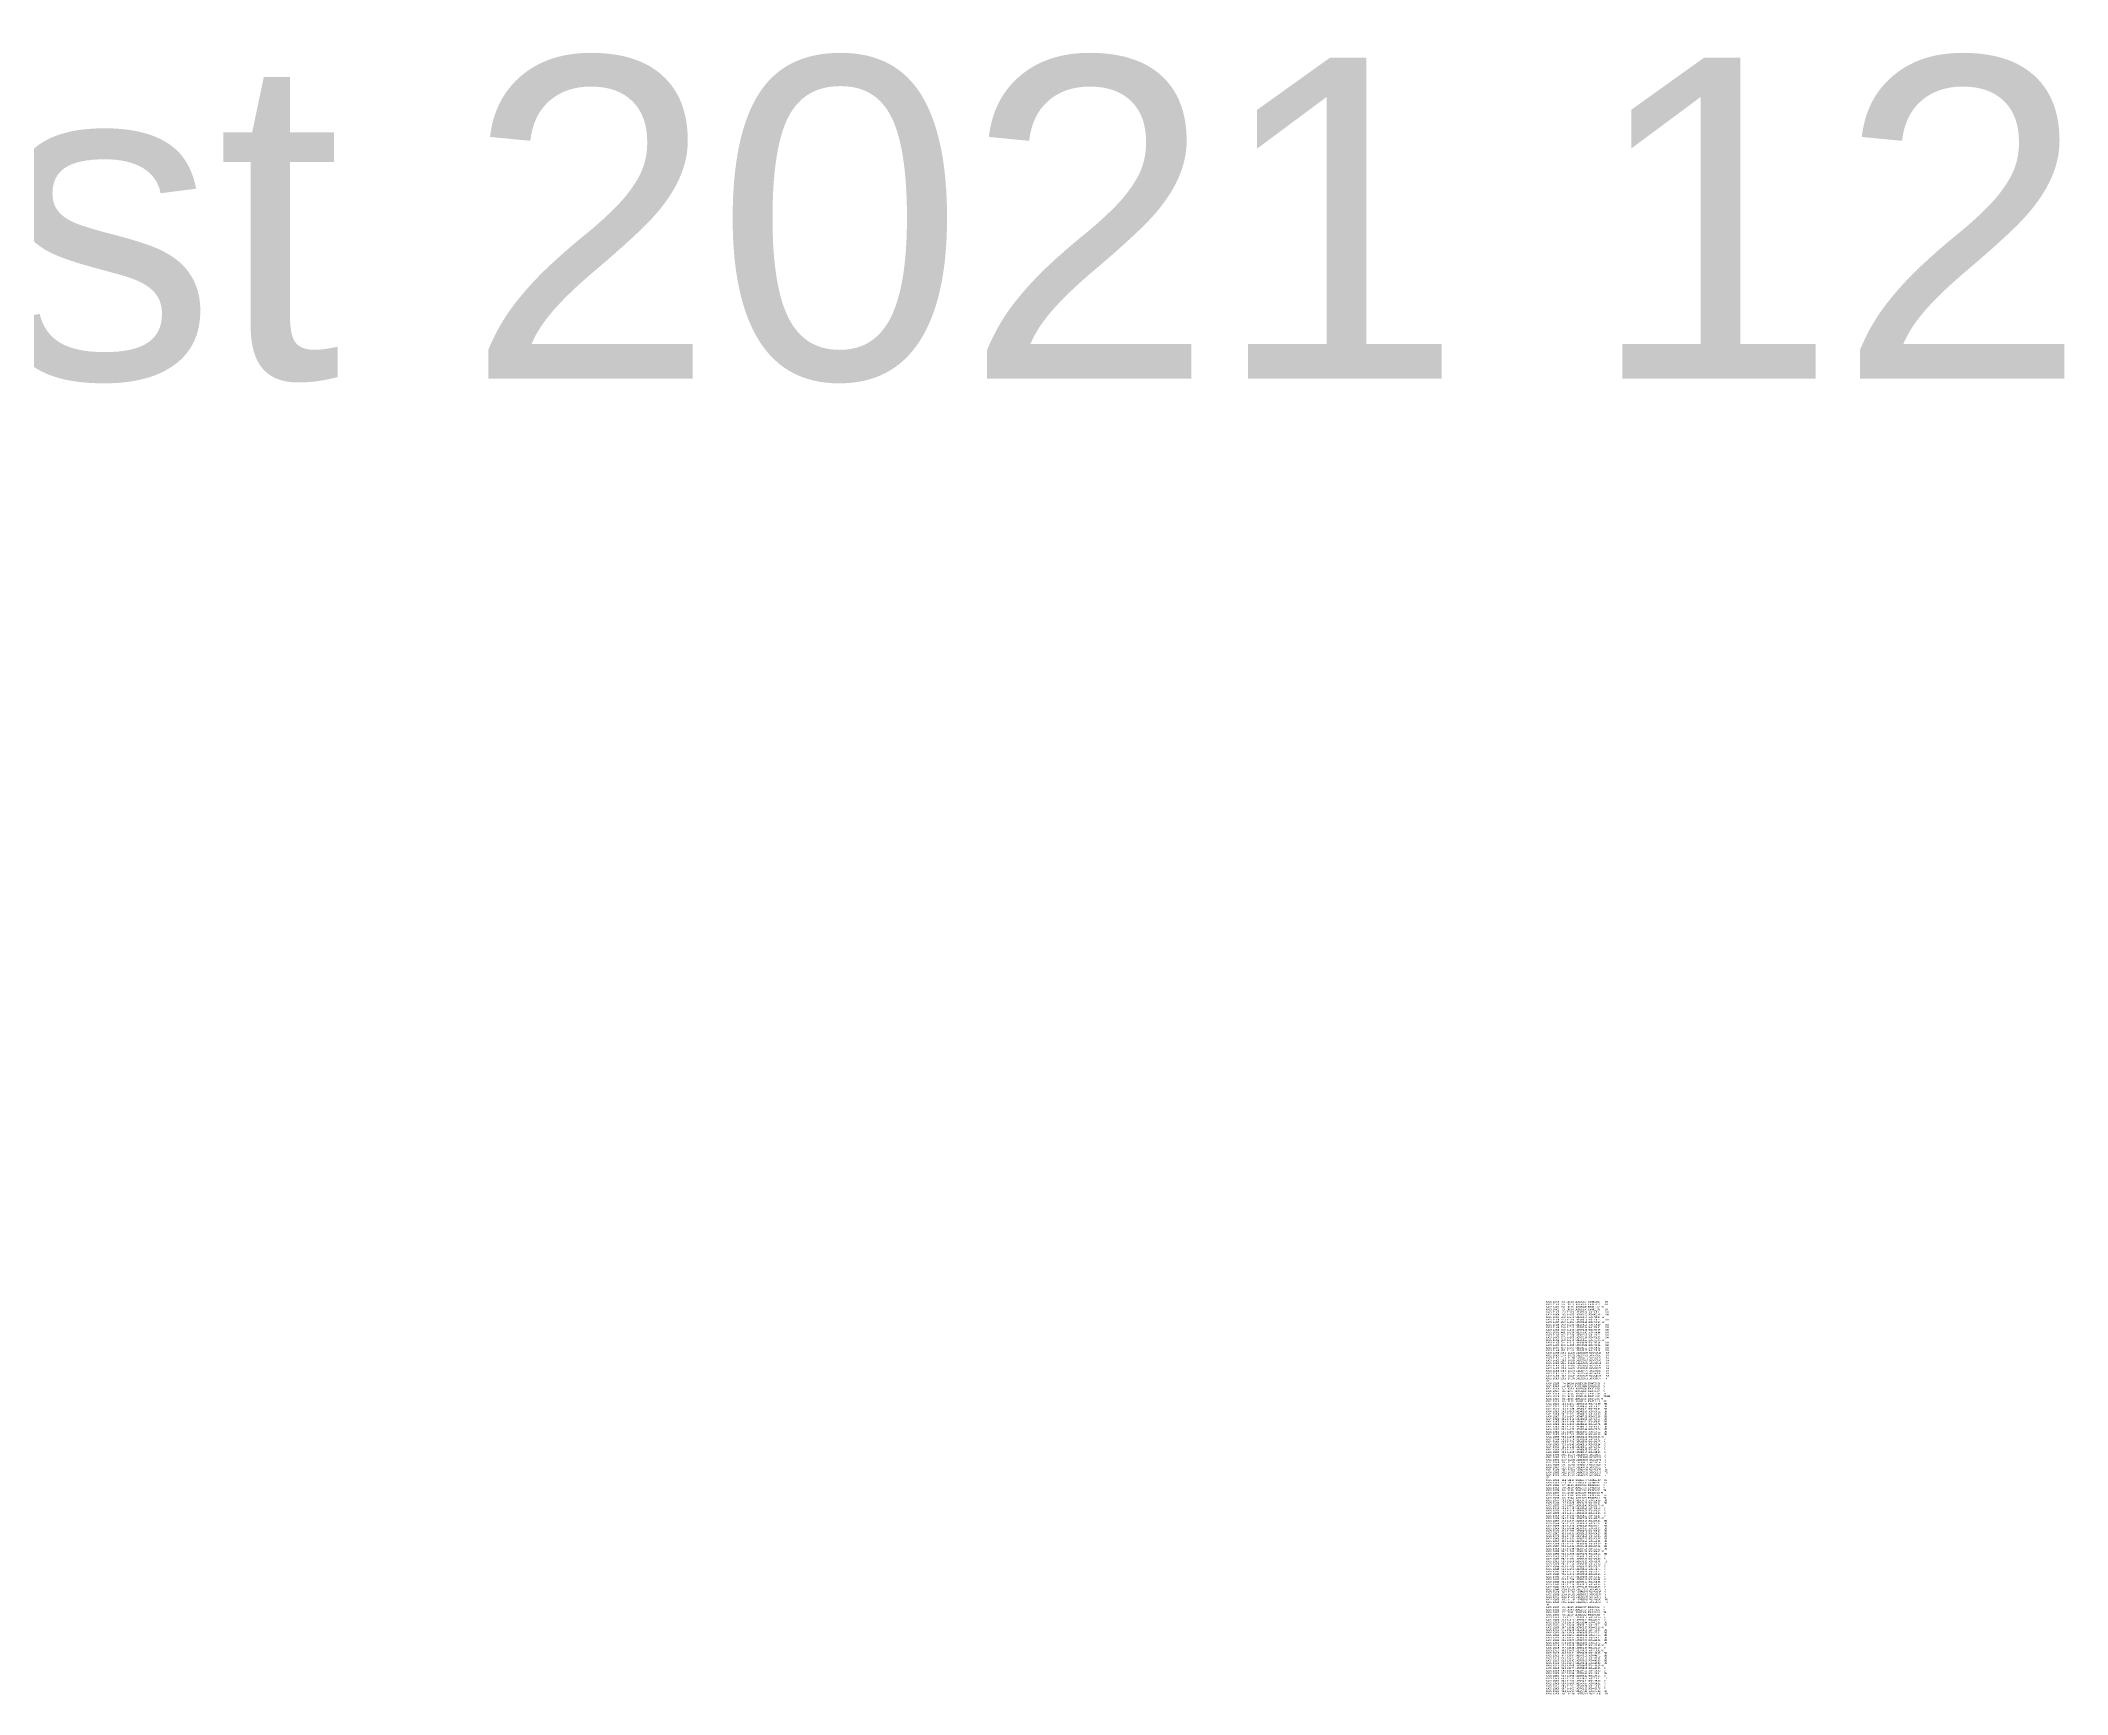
# Model space of a CAD drawing. Header units: millimetres. Extents: x -4102225 to 9709717, y -15023097 to 2258209.
# Drawn here: x -932536 to -301252, y 337402 to 852398 of the extents above; entities that cross this region are included whole.
import ezdxf

# ---------------------------------------------------------------- set-up
doc = ezdxf.new("R2010")
doc.units = ezdxf.units.MM
doc.layers.get('0').update_dxf_attribs({"lineweight": 0})
doc.styles.get("Standard").update_dxf_attribs({"font": 'arial.ttf'})

# ---------------------------------------------------------------- blocks, each defined once
blk = doc.blocks.new('A$Cb97534b7')
at = {"color": 5, "linetype": 'Continuous', "lineweight": 0}
blk.add_text('Wednesday, 11 August 2021 12:10:18 PM', height=100000, dxfattribs=at).set_placement((0, 29400))

msp = doc.modelspace()

# ---------------------------------------------------------------- block references
msp.add_blockref('A$Cb97534b7', (-2283220.414, 717675.265))

# ---------------------------------------------------------------- texts
at = {"color": 40, "true_color": 0xf8d731}
for s, p in [('KA23  14079    3.1   146.04  1428364.67  5004814.84        SH', (-463605.081, 459424.087)), ('KA23  14080    3.5   146.13  1428364.67  5004814.48        SH', (-463605.081, 458627.563)), ('KA23  14081    6.6   142.20  1428364.06  5004811.42   W', (-463605.081, 457837.17)), ('KA23  14082    7.1   142.04  1428363.60  5004811.01        SH', (-463605.081, 457040.645)), ('KA23  14083   12.0   141.65  1428362.50  5004806.22        SH', (-463605.081, 456244.121)), ('KA23  14084   14.8   141.53  1428361.93  5004803.48        SH', (-463605.081, 455447.597)), ('KA23  14085   20.2   142.13  1428360.55  5004798.27   W', (-463605.081, 454657.204)), ('KA23  14086   22.0   142.65  1428360.29  5004796.43        SH', (-463605.081, 453860.679)), ('KA23  14087   25.0   142.54  1428359.46  5004793.56   W', (-463605.081, 453070.286)), ('KA23  14088   29.3   142.33  1428358.86  5004789.29        SH', (-463605.081, 452273.762)), ('KA23  14089   33.9   142.32  1428357.56  5004784.92        SH', (-463605.081, 451477.238)), ('KA23  14090   38.5   142.33  1428356.56  5004780.37        SH', (-463605.081, 450680.713)), ('KA23  14091   44.1   142.36  1428355.42  5004774.94        SH', (-463605.081, 449884.189)), ('KA23  14092   50.7   142.36  1428354.08  5004768.47        SH', (-463605.081, 449087.665)), ('KA23  14093   57.8   142.55  1428352.36  5004761.59        SH', (-463605.081, 448291.14)), ('KA23  14094   61.8   142.71  1428351.31  5004757.66   W', (-463605.081, 447500.747)), ('KA23  14095   72.4   143.10  1428348.86  5004747.34        SH', (-463605.081, 446704.223)), ('KA23  14096   80.9   143.55  1428347.09  5004739.08        SH', (-463605.081, 445907.699)), ('KA23  14097   91.6   143.67  1428344.57  5004728.62        SH', (-463605.081, 445111.174)), ('KA23  14098   95.1   144.21  1428343.87  5004725.24        SH', (-463605.081, 444314.65)), ('KA23  14099  102.5   144.28  1428341.69  5004718.12        SH', (-463605.081, 443518.126)), ('KA23  14100  117.4   146.31  1428337.01  5004703.95        SH', (-463605.081, 442721.601)), ('KA23  14101  117.8   142.80  1428339.17  5004703.02        SH', (-463605.081, 441925.077)), ('KA23  14102  129.0   143.98  1428330.83  5004693.56        SH', (-463605.081, 441128.553)), ('KA23  14103  141.5   144.41  1428330.06  5004680.84        SH', (-463605.081, 440332.028)), ('KA23  14104  150.5   144.25  1428331.93  5004671.16        SH', (-463605.081, 439535.504)), ('KA23  14105  155.9   143.76  1428333.35  5004665.27        SH', (-463605.081, 438738.98)), ('KA23  14106  163.3   143.51  1428327.75  5004658.98        SH', (-463605.081, 437942.455)), ('KA23  14107  167.6   143.45  1428325.76  5004654.98        SH', (-463605.081, 437145.931)), ('KA23  14108  176.2   143.47  1428326.25  5004646.03        SH', (-463605.081, 436349.407)), ('KA23  14109  183.9   145.99  1428323.81  5004638.77        F', (-463605.081, 435559.013)), ('31', (-463584.428, 434768.62)), ('KA24  13120    -7.4  146.24  1428509.08  5004726.38      V', (-463605.081, 433978.227)), ('KA24  13119    -3.2  143.36  1428504.91  5004722.23      V', (-463605.081, 433187.834)), ('KA24  13118     0.9  143.84  1428506.35  5004718.53      V', (-463605.081, 432397.441)), ('KA24  13117     4.9  143.77  1428503.80  5004715.37      V', (-463605.081, 431607.048)), ('KA24  13116     7.7  142.95  1428502.23  5004713.09      TB', (-463605.081, 430816.655)), ('KA24  13114     8.0  141.29  1428501.86  5004712.93      BD/BB', (-463605.081, 430020.131)), ('KA24  13115     8.1  142.00  1428502.08  5004712.68  W', (-463605.081, 429229.738)), ('KA24  13113     8.6  141.02  1428501.46  5004712.43      BD', (-463605.081, 428439.344)), ('KA24  13112    10.3  141.04  1428500.68  5004710.90      BD', (-463605.081, 427648.951)), ('KA24  13111    13.1  141.82  1428498.95  5004708.71      BD', (-463605.081, 426858.558)), ('KA24  13110    18.1  141.85  1428496.31  5004704.52      BD', (-463605.081, 426068.165)), ('KA24  13109    24.1  141.63  1428492.89  5004699.52      BD', (-463605.081, 425277.772)), ('KA24  13108    28.4  141.57  1428490.38  5004696.00      BD', (-463605.081, 424487.379)), ('KA24  13107    33.3  141.67  1428487.59  5004692.08      BD', (-463605.081, 423696.986)), ('KA24  13106    36.2  141.71  1428486.04  5004689.57      BD', (-463605.081, 422906.593)), ('KA24  13105    39.6  141.66  1428484.01  5004686.82      BD', (-463605.081, 422116.2)), ('KA24  13104    44.6  141.62  1428481.20  5004682.74      BD', (-463605.081, 421325.807)), ('KA24  13103    46.5  141.71  1428480.13  5004681.08      BD', (-463605.081, 420535.414)), ('KA24  13102    50.2  141.79  1428477.84  5004678.26      BD', (-463605.081, 419745.021)), ('KA24  13101    53.5  141.87  1428476.05  5004675.48      BD', (-463605.081, 418954.628)), ('KA24  13100    57.5  142.01  1428473.66  5004672.18      BD', (-463605.081, 418164.234)), ('KA24  13099    59.1  142.09  1428472.62  5004670.96  W', (-463605.081, 417373.841)), ('KA24  13098    60.2  142.18  1428472.08  5004670.02      S', (-463605.081, 416577.317)), ('KA24  13097    63.5  142.23  1428470.37  5004667.23      S', (-463605.081, 415780.793)), ('KA24  13096    72.9  142.43  1428465.18  5004659.34      S', (-463605.081, 414984.268)), ('KA24  13095    78.5  142.41  1428461.71  5004655.03      S', (-463605.081, 414187.744)), ('KA24  13094    87.3  142.27  1428456.55  5004647.81      S', (-463605.081, 413391.22)), ('KA24  13093    98.8  141.90  1428450.17  5004638.29      S', (-463605.081, 412594.695)), ('KA24  13092   106.1  141.73  1428446.69  5004631.81      S', (-463605.081, 411798.171)), ('KA24  13091   111.1  142.11  1428443.85  5004627.74      V', (-463605.081, 411007.778)), ('KA24  13090   114.7  142.43  1428441.83  5004624.74      V', (-463605.081, 410217.385)), ('37', (-463584.428, 404684.633)), ('KA24  13089   119.6  142.85  1428439.17  5004620.55      V', (-463605.081, 409426.992)), ('KA24  13088   123.1  142.98  1428436.13  5004618.40      V', (-463605.081, 408636.599)), ('KA24  13087   125.7  142.74  1428434.24  5004616.62      V', (-463605.081, 407846.206)), ('KA24  13086   139.3  144.29  1428427.41  5004604.77      BB', (-463605.081, 407055.813)), ('KA24  13085   143.2  145.72  1428425.18  5004601.53      TB', (-463605.081, 406265.419)), ('KA24  13084   145.8  145.87  1428423.65  5004599.52      F', (-463605.081, 405475.026)), ('KA25  13083   -24.3  143.95  1428631.77  5004653.83      TB', (-463605.081, 403894.24)), ('KA25  13082   -20.3  142.10  1428630.17  5004650.14      BB', (-463605.081, 403103.847)), ('KA25  13081     0.7  141.66  1428619.52  5004632.15      V', (-463605.081, 402313.454)), ('KA25  13080     3.8  141.38  1428617.73  5004629.52      V', (-463605.081, 401523.061)), ('KA25  13078     5.3  141.45  1428617.16  5004628.07      TB', (-463605.081, 400732.668)), ('KA25  13077     6.3  140.58  1428616.70  5004627.18  W', (-463605.081, 399942.275)), ('KA25  13079     6.8  140.06  1428616.19  5004626.95      BB', (-463605.081, 399151.882)), ('KA25  13076     8.8  139.44  1428615.28  5004625.11      BD', (-463605.081, 398361.489)), ('KA25  13075    10.1  139.61  1428614.53  5004624.09      BD', (-463605.081, 397571.096)), ('KA25  13074    12.0  139.88  1428613.28  5004622.62      BD', (-463605.081, 396780.702)), ('KA25  13073    12.6  140.62  1428613.43  5004621.79  W', (-463605.081, 395990.309)), ('KA25  13072    12.9  140.78  1428613.33  5004621.50      S', (-463605.081, 395193.785)), ('KA25  13071    14.0  141.19  1428612.78  5004620.66      S', (-463605.081, 394397.261)), ('KA25  13070    18.9  141.14  1428610.60  5004616.25      S', (-463605.081, 393600.736)), ('KA25  13069    24.4  140.93  1428608.37  5004611.17      S', (-463605.081, 392804.212)), ('KA25  13068    26.0  140.89  1428607.66  5004609.76  W', (-463605.081, 392013.819)), ('KA25  13067    27.0  140.77  1428606.59  5004609.15      BD', (-463605.081, 391223.426)), ('KA25  13066    29.0  140.80  1428605.89  5004607.27      BD', (-463605.081, 390433.033)), ('KA25  13065    34.6  140.33  1428603.47  5004602.21      BD', (-463605.081, 389642.64)), ('KA25  13064    38.3  140.48  1428600.97  5004599.31      BD', (-463605.081, 388852.247)), ('KA25  13063    42.1  140.51  1428599.30  5004595.92      BD', (-463605.081, 388061.854)), ('KA25  13062    43.6  140.21  1428599.15  5004594.35      BD', (-463605.081, 387271.461)), ('KA25  13061    44.9  140.23  1428598.32  5004593.26      BD', (-463605.081, 386481.067)), ('KA25  13060    47.3  140.31  1428597.29  5004591.08      BD', (-463605.081, 385690.674)), ('KA25  13059    49.3  140.45  1428596.20  5004589.39      BD', (-463605.081, 384900.281)), ('KA25  13058    50.3  140.44  1428595.49  5004588.69      BD', (-463605.081, 384109.888)), ('KA25  13057    52.0  140.41  1428594.55  5004587.28      BD', (-463605.081, 383319.495)), ('KA25  13056    52.6  140.48  1428594.50  5004586.55      BD', (-463605.081, 382529.102)), ('KA25  13055    53.2  140.60  1428594.33  5004586.02  W', (-463605.081, 381738.709)), ('KA25  13054    54.0  140.69  1428593.74  5004585.45      BB', (-463605.081, 380948.316)), ('KA25  13053    54.6  140.94  1428593.19  5004585.01      S', (-463605.081, 380151.792)), ('KA25  13052    55.4  141.51  1428592.57  5004584.50      S', (-463605.081, 379355.267)), ('KA25  13051    56.4  142.66  1428592.32  5004583.49      TB', (-463605.081, 378564.874)), ('KA25  13050    58.0  142.70  1428591.40  5004582.19      S', (-463605.081, 377768.35)), ('KA25  13049    62.0  142.83  1428590.20  5004578.22      S', (-463605.081, 376971.825)), ('KA25  13048    65.8  142.95  1428588.65  5004574.75      V', (-463605.081, 376181.432)), ('KA25  13047    68.9  143.15  1428585.98  5004572.71      V', (-463605.081, 375391.039)), ('KA25  13046    73.4  143.11  1428583.95  5004568.63      V', (-463605.081, 374600.646)), ('KA25  13045    77.4  143.07  1428582.04  5004565.18      V', (-463605.081, 373810.253)), ('KA25  13044    81.8  142.86  1428581.23  5004560.64      V', (-463605.081, 373019.86)), ('KA25  13043    83.6  142.69  1428580.51  5004558.88      V', (-463605.081, 372229.467)), ('KA25  13042    89.2  142.75  1428576.23  5004554.86      V', (-463605.081, 371439.074)), ('KA25  13041    95.1  142.23  1428574.59  5004549.06      V', (-463605.081, 370648.681)), ('KA25  13040   101.4  142.09  1428571.13  5004543.73      V', (-463605.081, 369858.288)), ('KA25  13039   106.6  141.82  1428568.71  5004539.15      V', (-463605.081, 369067.895)), ('KA25  13038   110.4  141.66  1428566.63  5004535.97      V', (-463605.081, 368277.502)), ('KA25  13037   111.9  141.35  1428565.66  5004534.77      V', (-463605.081, 367487.108)), ('KA25  13035   115.9  141.49  1428565.06  5004530.60      BB', (-463605.081, 366696.715)), ('KA25  13036   122.3  144.64  1428561.37  5004525.31      TB', (-463605.081, 365906.322)), ('49', (-463565.066, 365115.929)), ('KA26  13033     3.4  143.25  1428832.87  5004478.94      V', (-463605.081, 364325.536)), ('KA26  13032     3.6  143.44  1428827.67  5004474.33      V', (-463605.081, 363535.143)), ('KA26  13031     7.7  143.41  1428824.06  5004472.21      TB', (-463605.081, 362744.75)), ('KA26  13030     9.2  142.17  1428823.32  5004470.81      V', (-463605.081, 361954.357)), ('KA26  13034    12.6  142.14  1428820.10  5004469.30      V', (-463605.081, 361163.964)), ('KA26  13029    21.5  140.11  1428813.21  5004463.72      V', (-463605.081, 360373.571)), ('KA26  13028    23.1  139.76  1428812.44  5004462.13      BB', (-463605.081, 359583.178)), ('KA26  13027    25.7  139.36  1428810.23  5004460.71      SH', (-463605.081, 358786.653)), ('KA26  13026    26.7  139.40  1428809.37  5004460.16  W', (-463605.081, 357996.26)), ('KA26  13025    27.9  139.28  1428808.53  5004459.31      BD', (-463605.081, 357205.867)), ('KA26  13024    30.4  139.06  1428806.35  5004457.91      BD', (-463605.081, 356415.474)), ('KA26  13023    31.3  138.54  1428805.64  5004457.45      BD', (-463605.081, 355625.081)), ('KA26  13022    34.5  138.47  1428803.63  5004454.81      BD', (-463605.081, 354834.688)), ('KA26  13021    35.4  138.92  1428802.90  5004454.28      BD', (-463605.081, 354044.295)), ('KA26  13020    37.1  139.22  1428802.00  5004452.78      BD', (-463605.081, 353253.902)), ('KA26  13019    37.4  139.35  1428801.77  5004452.58  W', (-463605.081, 352463.509)), ('KA26  13018    37.7  139.45  1428801.37  5004452.49      S', (-463605.081, 351666.984)), ('KA26  13017    40.1  139.60  1428799.73  5004450.82  W', (-463605.081, 350876.591)), ('KA26  13016    43.6  139.44  1428796.56  5004449.06      BD', (-463605.081, 350086.198)), ('KA26  13015    47.7  139.37  1428793.18  5004446.71      BD', (-463605.081, 349295.805)), ('KA26  13014    50.3  139.34  1428791.22  5004445.04      BD', (-463605.081, 348505.412)), ('KA26  13013    51.9  139.42  1428789.98  5004443.96      BD', (-463605.081, 347715.019)), ('KA26  13012    53.6  139.55  1428788.74  5004442.80      BD', (-463605.081, 346924.626)), ('KA26  13011    54.6  139.65  1428788.05  5004442.08  W', (-463605.081, 346134.233)), ('KA26  13010    56.9  139.77  1428785.95  5004440.99      S', (-463605.081, 345337.708)), ('KA26  13009    59.6  139.69  1428784.15  5004439.06      S', (-463605.081, 344541.184)), ('KA26  13003    62.2  139.88  1428781.40  5004438.31      BB', (-463605.081, 343750.791)), ('KA26  13002    63.5  140.55  1428780.41  5004437.41      S', (-463605.081, 342954.267)), ('KA26  13000    65.5  142.42  1428778.92  5004436.02      TB', (-463605.081, 342163.874)), ('KA26  13001    68.1  142.60  1428776.51  5004435.00      V', (-463605.081, 341373.481)), ('KA26  13008    83.4  142.80  1428764.97  5004424.82      V', (-463605.081, 340583.087)), ('KA26  13007    86.5  142.54  1428762.49  5004422.93      V', (-463605.081, 339792.694)), ('KA26  13006    88.7  142.62  1428761.52  5004420.78      F', (-463605.081, 339002.301)), ('KA26  13005    94.1  142.95  1428757.46  5004417.19      SH', (-463605.081, 338205.777)), ('KA26  13004   100.2  142.96  1428752.61  5004413.39      SH', (-463605.081, 337409.253))]:
    msp.add_text(s, height=500, dxfattribs=at).set_placement(p)

doc.saveas('drawing.dxf')
